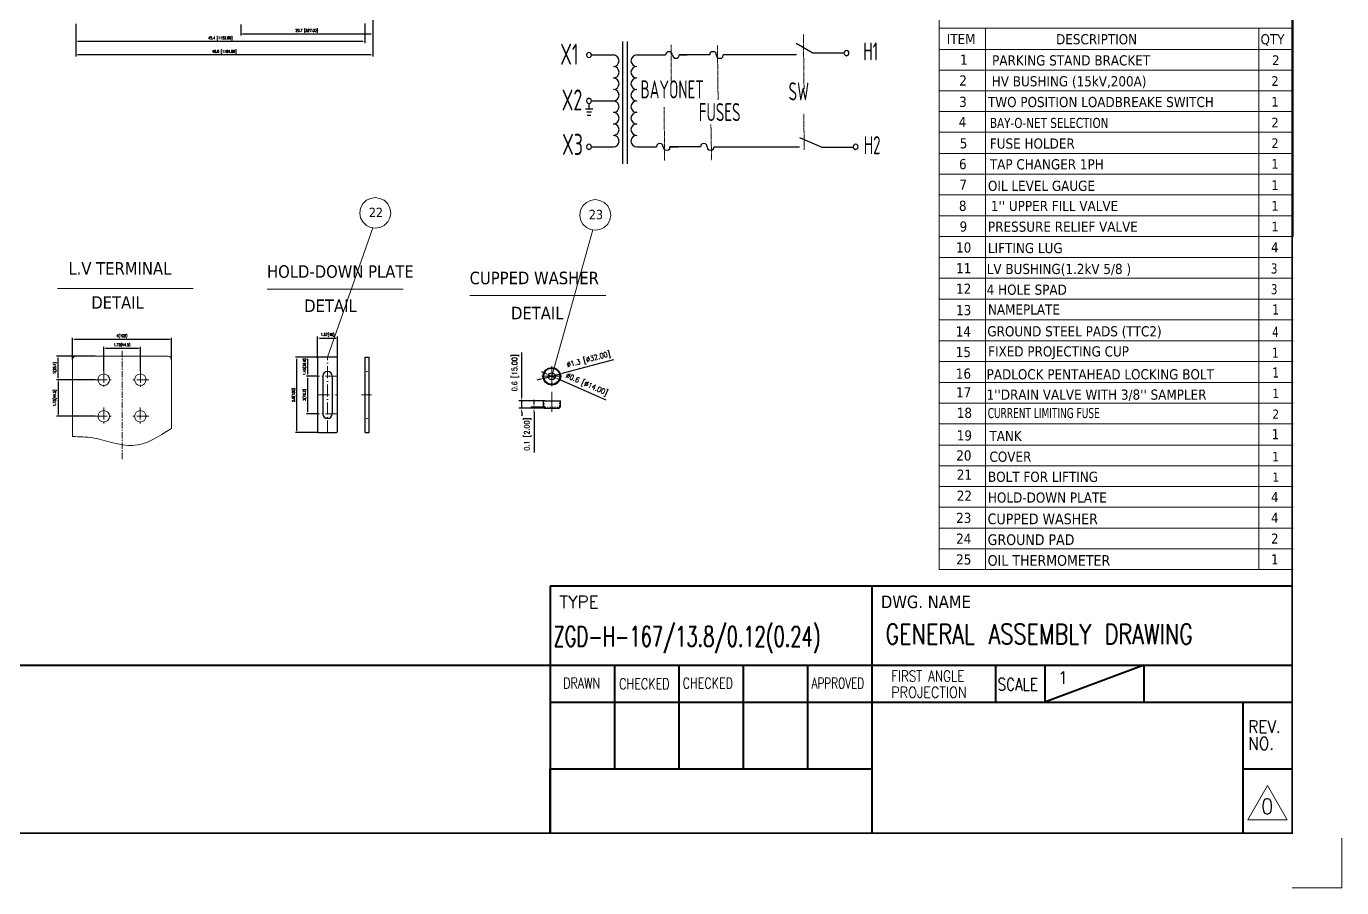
# Model space of a CAD drawing. Header units: millimetres. Extents: x 8127 to 36426, y -6229 to 13228.
# Drawn here: x 31179 to 36426, y 7367 to 10803 of the extents above; entities that cross this region are included whole.
import ezdxf
from ezdxf.enums import TextEntityAlignment as Align

# ---------------------------------------------------------------- set-up
doc = ezdxf.new("R2010")
doc.units = ezdxf.units.MM
doc.header["$LTSCALE"] = 4
for name, pattern in [('5 双点画线', [10.5, 6.25, -1.25, 0.25, -1.25, 0.25, -1.25]), ('ACAD_ISO03W100', [1.18, 0.47, -0.71]), ('ACAD_ISO10W100', [18, 12, -3, 0, -3]), ('CENTERX2', [101.6, 63.5, -12.7, 12.7, -12.7]), ('点画线', [18, 12, -2, 2, -2])]:
    doc.linetypes.add(name, pattern=pattern)
for name, color, linetype in [('1', 12, 'Continuous'), ('2', 3, 'Continuous'), ('PDF_Text', 7, 'Continuous')]:
    doc.layers.add(name, color=color, linetype=linetype)
doc.layers.add('paper', color=254, linetype='Continuous', plot=False)
doc.layers.add('中心线层', color=1, linetype='点画线', lineweight=18, true_color=0xff0000)
doc.layers.add('标注、文本', color=3, linetype='Continuous', lineweight=25)
doc.layers.add('铁心', color=3, linetype='Continuous', lineweight=0)
doc.styles.add('PDF FangSong', font='simfang.ttf')
doc.styles.add('pdm', font='gbenor.shx', dxfattribs={"width": 0.8, "bigfont": 'gbhzfs.shx'})
doc.styles.add('ROMANS', font='romans.shx', dxfattribs={"bigfont": 'whgtxt.shx'})
doc.styles.get("Standard").update_dxf_attribs({"font": 'txt', "bigfont": 'gbcbig.shx'})
doc.styles.add('Tahoma$001', font='tahoma.ttf', dxfattribs={"height": 2.159784})
doc.styles.add('Tahoma_txtstyle_28.93_0_0', font='tahoma.ttf')
doc.styles.add('Tahoma_txtstyle_30.40_0_0', font='tahoma.ttf')
doc.styles.add('TH_GBDIM', font='romans.shx', dxfattribs={"width": 0.8, "bigfont": 'gbcbig.shx'})
doc.dimstyles.new('TH_GBDIM1', dxfattribs={"dimscale": 3, "dimtxt": 3.5, "dimasz": 2.5, "dimexe": 2, "dimexo": 0, "dimgap": 1.5, "dimtad": 1, "dimdec": 1, "dimlfac": 0.03937, "dimzin": 0, "dimdsep": 46, "dimtxsty": 'TH_GBDIM', "dimcen": 2.5, "dimclrd": 3, "dimclre": 256, "dimclrt": 2, "dimadec": 0, "dimazin": 0, "dimtfac": 0.714286, "dimtdec": 1, "dimtmove": 0, "dimatfit": 3, "dimfxl": 1, "dimtzin": 0, "dimlwd": -1, "dimlwe": -1, "dimarcsym": 0})

# ---------------------------------------------------------------- blocks, each defined once
blk = doc.blocks.new('*D221')
at = {"layer": 'Defpoints', "color": 0, "transparency": 16777216}
for p in [(31376.5, 10812.8), (32529.4, 10814.8), (31376.5, 10742.5)]:
    blk.add_point(p, dxfattribs=at)
at = {"layer": '标注、文本', "transparency": 16777216}
for p, q in [((31376.5, 10812.8), (31376.5, 10736.5)), ((32529.4, 10814.8), (32529.4, 10736.5))]:
    blk.add_line(p, q, dxfattribs=at)
at = {"layer": '标注、文本', "color": 3, "transparency": 16777216}
blk.add_line((32521.9, 10742.5), (31384, 10742.5), dxfattribs=at)
for points in [[(31384, 10743.7), (31384, 10741.2), (31376.5, 10742.5)], [(32521.9, 10743.7), (32521.9, 10741.2), (32529.4, 10742.5)]]:
    blk.add_solid(points, dxfattribs=at)
at = {"layer": '标注、文本', "color": 2, "transparency": 16777216, "insert": (31953, 10755), "char_height": 10.5, "attachment_point": 5, "style": 'TH_GBDIM'}
blk.add_mtext('45.4 [1152.89]', dxfattribs=at)
blk = doc.blocks.new('*D222')
at = {"layer": 'Defpoints', "color": 0, "transparency": 16777216}
for p in [(32561.4, 10945.8), (32034.4, 10810.8), (32561.4, 10772.7)]:
    blk.add_point(p, dxfattribs=at)
at = {"layer": '标注、文本', "transparency": 16777216}
for p, q in [((32561.4, 10945.8), (32561.4, 10766.7)), ((32034.4, 10810.8), (32034.4, 10766.7))]:
    blk.add_line(p, q, dxfattribs=at)
at = {"layer": '标注、文本', "color": 3, "transparency": 16777216}
blk.add_line((32041.9, 10772.7), (32553.9, 10772.7), dxfattribs=at)
for points in [[(32041.9, 10773.9), (32041.9, 10771.4), (32034.4, 10772.7)], [(32553.9, 10773.9), (32553.9, 10771.4), (32561.4, 10772.7)]]:
    blk.add_solid(points, dxfattribs=at)
at = {"layer": '标注、文本', "color": 2, "transparency": 16777216, "insert": (32297.9, 10785.2), "char_height": 10.5, "attachment_point": 5, "style": 'TH_GBDIM'}
blk.add_mtext('20.7 [527.00]', dxfattribs=at)
blk = doc.blocks.new('*D223')
at = {"layer": 'Defpoints', "color": 0, "transparency": 16777216}
for p in [(32561.4, 10945.8), (31376.5, 10812.8), (31376.5, 10688.8)]:
    blk.add_point(p, dxfattribs=at)
at = {"layer": '标注、文本', "transparency": 16777216}
for p, q in [((32561.4, 10945.8), (32561.4, 10682.8)), ((31376.5, 10812.8), (31376.5, 10682.8))]:
    blk.add_line(p, q, dxfattribs=at)
at = {"layer": '标注、文本', "color": 3, "transparency": 16777216}
blk.add_line((32553.9, 10688.8), (31384, 10688.8), dxfattribs=at)
for points in [[(31384, 10690.1), (31384, 10687.6), (31376.5, 10688.8)], [(32553.9, 10690.1), (32553.9, 10687.6), (32561.4, 10688.8)]]:
    blk.add_solid(points, dxfattribs=at)
at = {"layer": '标注、文本', "color": 2, "transparency": 16777216, "insert": (31969, 10701.3), "char_height": 10.5, "attachment_point": 5, "style": 'TH_GBDIM'}
blk.add_mtext('46.6 [1184.89]', dxfattribs=at)
blk = doc.blocks.new('*D230')
at = {"layer": 'Defpoints', "color": 0, "transparency": 16777216}
for p in [(31757.6, 9554.5), (31363.6, 9473.8), (31757.6, 9473.7)]:
    blk.add_point(p, dxfattribs=at)
at = {"layer": '标注、文本', "transparency": 16777216}
for p, q in [((31363.6, 9473.8), (31363.6, 9560.5)), ((31757.6, 9473.7), (31757.6, 9560.5))]:
    blk.add_line(p, q, dxfattribs=at)
at = {"layer": '标注、文本', "color": 3, "transparency": 16777216}
blk.add_line((31371.1, 9554.5), (31750.1, 9554.5), dxfattribs=at)
for points in [[(31371.1, 9555.7), (31371.1, 9553.2), (31363.6, 9554.5)], [(31750.1, 9555.7), (31750.1, 9553.2), (31757.6, 9554.5)]]:
    blk.add_solid(points, dxfattribs=at)
at = {"layer": '标注、文本', "color": 2, "transparency": 16777216, "insert": (31560.6, 9567), "char_height": 10.5, "attachment_point": 5, "style": 'TH_GBDIM'}
blk.add_mtext('4(102)', dxfattribs=at)
blk = doc.blocks.new('*D231')
at = {"layer": 'Defpoints', "color": 0, "transparency": 16777216}
for p in [(31305.6, 9486.9), (31453.8, 9486.9), (31453.8, 9393.3)]:
    blk.add_point(p, dxfattribs=at)
at = {"layer": '标注、文本', "transparency": 16777216}
for p, q in [((31453.8, 9486.9), (31299.6, 9486.9)), ((31453.8, 9393.3), (31299.6, 9393.3))]:
    blk.add_line(p, q, dxfattribs=at)
at = {"layer": '标注、文本', "color": 3, "transparency": 16777216}
blk.add_line((31305.6, 9400.8), (31305.6, 9479.4), dxfattribs=at)
for points in [[(31304.4, 9479.4), (31306.9, 9479.4), (31305.6, 9486.9)], [(31304.4, 9400.8), (31306.9, 9400.8), (31305.6, 9393.3)]]:
    blk.add_solid(points, dxfattribs=at)
at = {"layer": '标注、文本', "color": 2, "transparency": 16777216, "insert": (31293.1, 9440.1), "char_height": 10.5, "attachment_point": 5, "rotation": 90, "style": 'TH_GBDIM'}
blk.add_mtext('1(25.4)', dxfattribs=at)
blk = doc.blocks.new('*D232')
at = {"layer": 'Defpoints', "color": 0, "transparency": 16777216}
for p in [(31453.8, 9393.3), (31305.6, 9247.2), (31453.8, 9247.2)]:
    blk.add_point(p, dxfattribs=at)
at = {"layer": '标注、文本', "transparency": 16777216}
for p, q in [((31453.8, 9393.3), (31299.6, 9393.3)), ((31453.8, 9247.2), (31299.6, 9247.2))]:
    blk.add_line(p, q, dxfattribs=at)
at = {"layer": '标注、文本', "color": 3, "transparency": 16777216}
blk.add_line((31305.6, 9385.8), (31305.6, 9254.7), dxfattribs=at)
for points in [[(31304.4, 9385.8), (31306.9, 9385.8), (31305.6, 9393.3)], [(31304.4, 9254.7), (31306.9, 9254.7), (31305.6, 9247.2)]]:
    blk.add_solid(points, dxfattribs=at)
at = {"layer": '标注、文本', "color": 2, "transparency": 16777216, "insert": (31293.1, 9320.3), "char_height": 10.5, "attachment_point": 5, "rotation": 90, "style": 'TH_GBDIM'}
blk.add_mtext('1.75(44.5)', dxfattribs=at)
blk = doc.blocks.new('*D233')
at = {"layer": 'Defpoints', "color": 0, "transparency": 16777216}
for p in [(31633.8, 9518.6), (31487.7, 9428.6), (31633.8, 9428.6)]:
    blk.add_point(p, dxfattribs=at)
at = {"layer": '标注、文本', "transparency": 16777216}
for p, q in [((31487.7, 9428.6), (31487.7, 9524.6)), ((31633.8, 9428.6), (31633.8, 9524.6))]:
    blk.add_line(p, q, dxfattribs=at)
at = {"layer": '标注、文本', "color": 3, "transparency": 16777216}
blk.add_line((31495.2, 9518.6), (31626.3, 9518.6), dxfattribs=at)
for points in [[(31495.2, 9519.9), (31495.2, 9517.4), (31487.7, 9518.6)], [(31626.3, 9519.9), (31626.3, 9517.4), (31633.8, 9518.6)]]:
    blk.add_solid(points, dxfattribs=at)
at = {"layer": '标注、文本', "color": 2, "transparency": 16777216, "insert": (31560.7, 9531.1), "char_height": 10.5, "attachment_point": 5, "style": 'TH_GBDIM'}
blk.add_mtext('1.75(44.5)', dxfattribs=at)
blk = doc.blocks.new('*D226')
at = {"layer": 'Defpoints', "color": 0, "transparency": 16777216}
for p in [(32420.5, 9559.5), (32340.5, 9478.6), (32420.5, 9478.6)]:
    blk.add_point(p, dxfattribs=at)
at = {"layer": '标注、文本', "transparency": 16777216}
for p, q in [((32340.5, 9478.6), (32340.5, 9565.5)), ((32420.5, 9478.6), (32420.5, 9565.5))]:
    blk.add_line(p, q, dxfattribs=at)
at = {"layer": '标注、文本', "color": 3, "transparency": 16777216}
blk.add_line((32348, 9559.5), (32413, 9559.5), dxfattribs=at)
for points in [[(32348, 9560.7), (32348, 9558.2), (32340.5, 9559.5)], [(32413, 9560.7), (32413, 9558.2), (32420.5, 9559.5)]]:
    blk.add_solid(points, dxfattribs=at)
at = {"layer": '标注、文本', "color": 2, "transparency": 16777216, "insert": (32380.5, 9572), "char_height": 10.5, "attachment_point": 5, "style": 'TH_GBDIM'}
blk.add_mtext('1.57(40)', dxfattribs=at)
blk = doc.blocks.new('*D227')
at = {"layer": 'Defpoints', "color": 0, "transparency": 16777216}
for p in [(32258.6, 9482.6), (32344.5, 9482.6), (32344.5, 9182.6)]:
    blk.add_point(p, dxfattribs=at)
at = {"layer": '标注、文本', "transparency": 16777216}
for p, q in [((32344.5, 9482.6), (32252.6, 9482.6)), ((32344.5, 9182.6), (32252.6, 9182.6))]:
    blk.add_line(p, q, dxfattribs=at)
at = {"layer": '标注、文本', "color": 3, "transparency": 16777216}
blk.add_line((32258.6, 9190.1), (32258.6, 9475.1), dxfattribs=at)
for points in [[(32257.4, 9475.1), (32259.9, 9475.1), (32258.6, 9482.6)], [(32257.4, 9190.1), (32259.9, 9190.1), (32258.6, 9182.6)]]:
    blk.add_solid(points, dxfattribs=at)
at = {"layer": '标注、文本', "color": 2, "transparency": 16777216, "insert": (32246.1, 9332.6), "char_height": 10.5, "attachment_point": 5, "rotation": 90, "style": 'TH_GBDIM'}
blk.add_mtext('5.9(150)', dxfattribs=at)
blk = doc.blocks.new('*D228')
at = {"layer": 'Defpoints', "color": 0, "transparency": 16777216}
for p in [(32302.2, 9407.6), (32340.5, 9407.6), (32340.5, 9257.6)]:
    blk.add_point(p, dxfattribs=at)
at = {"layer": '标注、文本', "transparency": 16777216}
for p, q in [((32340.5, 9407.6), (32296.2, 9407.6)), ((32340.5, 9257.6), (32296.2, 9257.6))]:
    blk.add_line(p, q, dxfattribs=at)
at = {"layer": '标注、文本', "color": 3, "transparency": 16777216}
blk.add_line((32302.2, 9265.1), (32302.2, 9400.1), dxfattribs=at)
for points in [[(32300.9, 9400.1), (32303.4, 9400.1), (32302.2, 9407.6)], [(32300.9, 9265.1), (32303.4, 9265.1), (32302.2, 9257.6)]]:
    blk.add_solid(points, dxfattribs=at)
at = {"layer": '标注、文本', "color": 2, "transparency": 16777216, "insert": (32289.7, 9332.6), "char_height": 10.5, "attachment_point": 5, "rotation": 90, "style": 'TH_GBDIM'}
blk.add_mtext('3(76.2)', dxfattribs=at)
blk = doc.blocks.new('*D229')
at = {"layer": 'Defpoints', "color": 0, "transparency": 16777216}
for p in [(32302.2, 9482.6), (32340.5, 9482.6), (32340.5, 9407.6)]:
    blk.add_point(p, dxfattribs=at)
at = {"layer": '标注、文本', "transparency": 16777216}
for p, q in [((32340.5, 9482.6), (32296.2, 9482.6)), ((32340.5, 9407.6), (32296.2, 9407.6))]:
    blk.add_line(p, q, dxfattribs=at)
at = {"layer": '标注、文本', "color": 3, "transparency": 16777216}
blk.add_line((32302.2, 9415.1), (32302.2, 9475.1), dxfattribs=at)
for points in [[(32300.9, 9475.1), (32303.4, 9475.1), (32302.2, 9482.6)], [(32300.9, 9415.1), (32303.4, 9415.1), (32302.2, 9407.6)]]:
    blk.add_solid(points, dxfattribs=at)
at = {"layer": '标注、文本', "color": 2, "transparency": 16777216, "insert": (32289.7, 9445.1), "char_height": 10.5, "attachment_point": 5, "rotation": 90, "style": 'TH_GBDIM'}
blk.add_mtext('1.45(36.8)', dxfattribs=at)
blk = doc.blocks.new('*D194')
at = {"layer": 'Defpoints', "color": 0, "transparency": 16777216}
for p in [(33228.4, 4.8), (33197.5, -3.3)]:
    blk.add_point(p, dxfattribs=at)
at = {"layer": '标注、文本', "color": 3, "transparency": 16777216}
for p, q in [((33336.3, 33.3), (33235.7, 6.7)), ((33197.5, -3.3), (33228.4, 4.8)), ((33190.2, -5.2), (33183, -7.1))]:
    blk.add_line(p, q, dxfattribs=at)
for points in [[(33235.4, 8), (33236, 5.5), (33228.4, 4.8)], [(33189.9, -4), (33190.6, -6.4), (33197.5, -3.3)]]:
    blk.add_solid(points, dxfattribs=at)
at = {"layer": '标注、文本', "color": 2, "transparency": 16777216, "insert": (33286.5, 33.1), "char_height": 10.5, "attachment_point": 5, "rotation": 14.7739, "style": 'TH_GBDIM'}
blk.add_mtext('∅1.3 [∅32.00]', dxfattribs=at)
blk = doc.blocks.new('*D195')
at = {"layer": 'Defpoints', "color": 0, "transparency": 16777216}
for p in [(33206.6, 3.6), (33219.4, -2.1)]:
    blk.add_point(p, dxfattribs=at)
at = {"layer": '标注、文本', "color": 3, "transparency": 16777216}
for p, q in [((33199.7, 6.6), (33192.8, 9.6)), ((33206.6, 3.6), (33219.4, -2.1)), ((33321.5, -47.2), (33226.2, -5.1))]:
    blk.add_line(p, q, dxfattribs=at)
for points in [[(33200.2, 7.8), (33199.2, 5.5), (33206.6, 3.6)], [(33226.7, -4), (33225.7, -6.2), (33219.4, -2.1)]]:
    blk.add_solid(points, dxfattribs=at)
at = {"layer": '标注、文本', "color": 2, "transparency": 16777216, "insert": (33282.3, -16.2), "char_height": 10.5, "attachment_point": 5, "rotation": 336.167, "style": 'TH_GBDIM'}
blk.add_mtext('∅0.6 [∅14.00]', dxfattribs=at)
blk = doc.blocks.new('*D196')
at = {"layer": 'Defpoints', "color": 0, "transparency": 16777216}
for p in [(33153, -48), (33199.5, -48), (33199.5, -63)]:
    blk.add_point(p, dxfattribs=at)
at = {"layer": '标注、文本', "color": 3, "transparency": 16777216}
for p, q in [((33153, -40.5), (33153, 48.4)), ((33153, -63), (33153, -48)), ((33153, -70.5), (33153, -78))]:
    blk.add_line(p, q, dxfattribs=at)
at = {"layer": '标注、文本', "transparency": 16777216}
for p, q in [((33199.5, -48), (33147, -48)), ((33199.5, -63), (33147, -63))]:
    blk.add_line(p, q, dxfattribs=at)
at = {"layer": '标注、文本', "color": 3, "transparency": 16777216}
for points in [[(33151.7, -40.5), (33154.2, -40.5), (33153, -48)], [(33151.7, -70.5), (33154.2, -70.5), (33153, -63)]]:
    blk.add_solid(points, dxfattribs=at)
at = {"layer": '标注、文本', "color": 2, "transparency": 16777216, "insert": (33140.5, 7.7), "char_height": 10.5, "attachment_point": 5, "rotation": 90, "style": 'TH_GBDIM'}
blk.add_mtext('0.6 [15.00]', dxfattribs=at)
blk = doc.blocks.new('*D197')
at = {"layer": 'Defpoints', "color": 0, "transparency": 16777216}
for p in [(33177.5, -63), (33199.5, -61), (33199.5, -63)]:
    blk.add_point(p, dxfattribs=at)
at = {"layer": '标注、文本', "color": 3, "transparency": 16777216}
for p, q in [((33177.5, -53.5), (33177.5, -46)), ((33177.5, -61), (33177.5, -63)), ((33177.5, -70.5), (33177.5, -151.4))]:
    blk.add_line(p, q, dxfattribs=at)
at = {"layer": '标注、文本', "transparency": 16777216}
for p, q in [((33199.5, -61), (33171.5, -61)), ((33199.5, -63), (33171.5, -63))]:
    blk.add_line(p, q, dxfattribs=at)
at = {"layer": '标注、文本', "color": 3, "transparency": 16777216}
for points in [[(33176.2, -53.5), (33178.7, -53.5), (33177.5, -61)], [(33176.2, -70.5), (33178.7, -70.5), (33177.5, -63)]]:
    blk.add_solid(points, dxfattribs=at)
at = {"layer": '标注、文本', "color": 2, "transparency": 16777216, "insert": (33165, -114.7), "char_height": 10.5, "attachment_point": 5, "rotation": 90, "style": 'TH_GBDIM'}
blk.add_mtext('0.1 [2.00]', dxfattribs=at)
blk = doc.blocks.new('222')
at = {"layer": '标注、文本', "color": 1, "linetype": 'ACAD_ISO10W100', "lineweight": 18}
for p, q in [((33192.97, 0.76), (33232.97, 0.76)), ((33212.97, -19.24), (33212.97, 20.76)), ((33212.97, -69.96), (33212.97, -29.96))]:
    blk.add_line(p, q, dxfattribs=at)
at = {"layer": '标注、文本'}
for p, q in [((33195.47, -47.95), (33230.47, -47.95)), ((33195.47, -47.95), (33195.47, -58.95)), ((33230.47, -58.95), (33230.47, -47.95)), ((33199.47, -62.95), (33226.47, -62.95))]:
    blk.add_line(p, q, dxfattribs=at)
at = {"layer": '标注、文本', "color": 2, "linetype": 'ACAD_ISO03W100', "lineweight": 18}
for p, q in [((33197.47, -47.95), (33197.47, -58.95)), ((33228.47, -58.95), (33228.47, -47.95)), ((33199.47, -60.95), (33226.47, -60.95))]:
    blk.add_line(p, q, dxfattribs=at)
at = {"layer": '标注、文本'}
for radius in [17.5, 16, 7]:
    blk.add_circle((33212.97, 0.76), radius, dxfattribs=at)
for centre, start, end in [((33199.47, -58.95), 180, 270), ((33226.47, -58.95), 270, 0)]:
    blk.add_arc(centre, 4, start, end, dxfattribs=at)
at = {"layer": '标注、文本', "color": 2, "linetype": 'ACAD_ISO03W100', "lineweight": 18}
for centre, start, end in [((33199.47, -58.95), 180, 270), ((33226.47, -58.95), 270, 0)]:
    blk.add_arc(centre, 2, start, end, dxfattribs=at)
at = {"layer": '标注、文本'}
for p1, p2, picture, middle in [((33197.5, -3.32), (33228.44, 4.84), '*D194', (33286.46, 33.06)), ((33206.56, 3.58), (33219.37, -2.07), '*D195', (33282.32, -16.22))]:
    dim = blk.add_diameter_dim_2p(p1=p1, p2=p2, dimstyle='TH_GBDIM1', dxfattribs=at)
    dim.commit()
    dim.dimension.update_dxf_attribs({"geometry": picture, "text_midpoint": middle})
for base, p1, p2, picture, middle in [((33152.98, -47.95), (33199.47, -62.95), (33199.47, -47.95), '*D196', (33140.48, 7.75)), ((33177.47, -62.95), (33199.47, -60.95), (33199.47, -62.95), '*D197', (33164.97, -114.65))]:
    dim = blk.add_linear_dim(base=base, p1=p1, p2=p2, angle=90, dimstyle='TH_GBDIM1', dxfattribs=at)
    dim.commit()
    dim.dimension.update_dxf_attribs({"geometry": picture, "text_midpoint": middle})

msp = doc.modelspace()

# ---------------------------------------------------------------- linework, layer by layer
at = {"layer": '1', "color": 1, "linetype": 'CENTERX2', "lineweight": 13, "ltscale": 0.1}
msp.add_line((31560.75, 9508.71), (31560.67, 9076.75), dxfattribs=at)
at = {"layer": '1', "color": 0, "lineweight": 40}
for p, q in [((33268.63, 8570.37), (34816.24, 8570.37)), ((33268.74, 8570.37), (36228.84, 8570.37)), ((33268.74, 8570.37), (33268.74, 7583.67)), ((34551.45, 8570.37), (34551.45, 7583.67)), ((28650.99, 8254.63), (36228.84, 8254.63)), ((33525.29, 8254.63), (33525.29, 7840.85)), ((33781.83, 8254.63), (33781.83, 7840.85)), ((34038.37, 8254.63), (34038.37, 7840.85)), ((34294.91, 8254.63), (34294.91, 7840.85)), ((35044.8, 8254.63), (35044.8, 8106.62)), ((35636.82, 8254.63), (35242.14, 8106.62)), ((35242.14, 8254.63), (35242.14, 8106.62)), ((35636.82, 8254.63), (35636.82, 8106.62)), ((33268.74, 8106.62), (34551.45, 8106.62)), ((34551.45, 8106.62), (36228.84, 8106.62)), ((36031.5, 8106.62), (36031.5, 7583.67)), ((33268.74, 7840.85), (34551.45, 7840.85)), ((33268.74, 7584.31), (33268.74, 7840.85)), ((36031.5, 7840.85), (36228.84, 7840.85))]:
    msp.add_line(p, q, dxfattribs=at)
at = {"layer": '1', "color": 0, "lineweight": 40, "const_width": 6.91}
msp.add_lwpolyline([(28650.99, 7583.67), (36228.84, 7583.67), (36228.84, 13030.25), (28650.99, 13030.25), (28650.99, 7583.67)], dxfattribs=at)
at = {"layer": '2', "lineweight": 13}
for p, q in [((36051.24, 7637.96), (36130.17, 7774.69)), ((36130.17, 7774.69), (36209.11, 7637.96)), ((36209.11, 7637.96), (36051.24, 7637.96))]:
    msp.add_line(p, q, dxfattribs=at)
at = {"layer": 'paper', "lineweight": 13}
for q in [(36426.18, 7563.94), (36228.84, 7366.6)]:
    msp.add_line((36426.18, 7366.6), q, dxfattribs=at)
at = {"layer": '中心线层', "lineweight": 13}
for p, q in [((31453.77, 9393.35), (31521.62, 9393.35)), ((31487.7, 9428.63), (31487.7, 9358.94)), ((31667.69, 9393.31), (31599.84, 9393.33)), ((31633.78, 9428.6), (31633.76, 9358.92)), ((31453.77, 9247.24), (31521.62, 9247.24)), ((31487.7, 9282.53), (31487.7, 9212.84)), ((31667.65, 9247.21), (31599.8, 9247.23)), ((31633.73, 9282.5), (31633.71, 9212.82))]:
    msp.add_line(p, q, dxfattribs=at)
at = {"layer": '标注、文本', "color": 6, "linetype": '5 双点画线', "lineweight": 13, "ltscale": 0.1}
for p, q in [((34278.82, 10770.34), (34281.42, 10554.14)), ((33750.99, 10729.23), (33751.33, 10582.2)), ((33935.94, 10726.74), (33938.54, 10510.55)), ((33723.01, 10480.39), (33725.42, 10266.47)), ((34279.96, 10454.61), (34282.55, 10310.85)), ((33910.03, 10411.02), (33912.63, 10267.25))]:
    msp.add_line(p, q, dxfattribs=at)
at = {"layer": '标注、文本'}
for p, q in [((34316.06, 10696.1), (34250.53, 10734.27)), ((34440.15, 10696.1), (34316.06, 10696.1)), ((34354.04, 10319.51), (34264.42, 10357.68)), ((33922.26, 10322.05), (34263.43, 10322.05)), ((34478.13, 10319.51), (34354.04, 10319.51)), ((32340.52, 9478.61), (32340.52, 9186.61)), ((32416.52, 9482.61), (32344.52, 9482.61)), ((32420.52, 9186.61), (32420.52, 9478.61)), ((32530.03, 9182.61), (32530.03, 9482.61)), ((32530.03, 9482.61), (32546.03, 9482.61)), ((32546.03, 9182.61), (32546.03, 9482.61)), ((32361.52, 9407.61), (32361.52, 9257.61)), ((32399.52, 9407.61), (32399.52, 9257.61)), ((32344.52, 9182.61), (32416.52, 9182.61)), ((32530.03, 9182.61), (32546.03, 9182.61))]:
    msp.add_line(p, q, dxfattribs=at)
at = {"layer": '标注、文本', "lineweight": 13}
for p, q in [((31363.6, 9166.39), (31363.62, 9473.79)), ((31376.75, 9486.92), (31744.47, 9486.92)), ((31757.56, 9198.78), (31757.6, 9473.79)), ((34820.15, 8635.83), (34820.15, 9134.68))]:
    msp.add_line(p, q, dxfattribs=at)
at = {"layer": '标注、文本', "color": 1, "linetype": 'ACAD_ISO10W100', "lineweight": 18}
for p, q in [((32380.52, 9182.61), (32380.52, 9482.61)), ((32420.52, 9407.61), (32340.52, 9407.61)), ((32340.52, 9332.61), (32420.52, 9332.61)), ((32515.62, 9332.61), (32555.62, 9332.61)), ((32420.52, 9257.61), (32340.52, 9257.61))]:
    msp.add_line(p, q, dxfattribs=at)
at = {"layer": '标注、文本', "color": 2, "linetype": 'ACAD_ISO03W100', "lineweight": 18}
for p, q in [((32530.03, 9426.61), (32546.03, 9426.61)), ((32530.03, 9238.61), (32546.03, 9238.61))]:
    msp.add_line(p, q, dxfattribs=at)
at = {"layer": '标注、文本'}
for points in [[(33557.52, 10742.67), (33557.52, 10253.97)], [(33575.81, 10742.67), (33575.81, 10253.97)], [(33433.57, 10688.82), (33520.94, 10688.82)], [(33520.94, 10643.1), (33529.07, 10644.12), (33537.2, 10649.2), (33541.26, 10657.33), (33543.3, 10665.45), (33541.26, 10674.6), (33537.2, 10681.71), (33529.07, 10686.79), (33520.94, 10688.82)], [(33614.42, 10688.82), (33605.27, 10686.79), (33598.16, 10681.71), (33593.08, 10674.6), (33591.05, 10665.45), (33593.08, 10657.33), (33598.16, 10649.2), (33605.27, 10644.12), (33614.42, 10643.1), (33605.27, 10641.07), (33598.16, 10635.99), (33593.08, 10628.88), (33591.05, 10619.74), (33593.08, 10611.61), (33598.16, 10603.48), (33605.27, 10598.4), (33614.42, 10597.38), (33605.27, 10595.35), (33598.16, 10590.27), (33593.08, 10583.16), (33591.05, 10574.02), (33593.08, 10565.89), (33598.16, 10557.76), (33605.27, 10552.68), (33614.42, 10551.66), (33605.27, 10549.63), (33598.16, 10544.55), (33593.08, 10537.44), (33591.05, 10528.3), (33593.08, 10519.15), (33598.16, 10512.04), (33605.27, 10506.96), (33614.42, 10505.94)], [(33614.42, 10688.82), (33729.24, 10688.82)], [(33756.68, 10688.82), (33754.64, 10695.93), (33749.56, 10701.01), (33742.45, 10702.03), (33736.36, 10701.01), (33731.28, 10695.93), (33729.24, 10688.82)], [(33756.68, 10688.82), (33758.71, 10681.71), (33762.77, 10676.63), (33769.88, 10675.61), (33777, 10676.63), (33782.08, 10681.71), (33783.09, 10688.82)], [(33783.09, 10688.82), (33815.58, 10688.82)], [(33905.01, 10688.82), (33783.09, 10688.82)], [(33931.43, 10688.82), (33930.41, 10695.93), (33925.33, 10701.01), (33918.22, 10702.03), (33911.11, 10701.01), (33906.03, 10695.93), (33905.01, 10688.82)], [(33931.43, 10688.82), (33933.46, 10681.71), (33938.54, 10676.63), (33945.65, 10675.61), (33951.75, 10676.63), (33956.83, 10681.71), (33958.86, 10688.82)], [(34251.64, 10688.82), (33958.86, 10688.82)], [(33520.94, 10597.38), (33529.07, 10598.4), (33537.2, 10603.48), (33541.26, 10611.61), (33543.3, 10619.73), (33541.26, 10628.88), (33537.2, 10635.99), (33529.07, 10641.07), (33520.94, 10643.1)], [(33520.94, 10551.66), (33529.07, 10552.68), (33537.2, 10557.76), (33541.26, 10565.89), (33543.3, 10574.02), (33541.26, 10583.16), (33537.2, 10590.27), (33529.07, 10595.35), (33520.94, 10597.38)], [(33520.94, 10505.94), (33529.07, 10506.96), (33537.2, 10512.04), (33541.26, 10519.15), (33543.3, 10528.3), (33541.26, 10537.44), (33537.2, 10544.55), (33529.07, 10549.63), (33520.94, 10551.66)], [(33423.41, 10495.78), (33423.41, 10474.45)], [(33433.57, 10505.94), (33520.94, 10505.94)], [(33520.94, 10322.05), (33529.07, 10324.08), (33537.2, 10329.16), (33541.26, 10336.27), (33543.3, 10345.41), (33541.26, 10354.56), (33537.2, 10361.67), (33529.07, 10366.75), (33520.94, 10367.77), (33529.07, 10369.8), (33537.2, 10374.88), (33541.26, 10381.99), (33543.3, 10391.13), (33541.26, 10400.28), (33537.2, 10407.39), (33529.07, 10412.47), (33520.94, 10413.49), (33529.07, 10415.52), (33537.2, 10420.6), (33541.26, 10427.71), (33543.3, 10436.85), (33541.26, 10446), (33537.2, 10453.11), (33529.07, 10458.19), (33520.94, 10460.22), (33529.07, 10461.24), (33537.2, 10466.32), (33541.26, 10473.43), (33543.3, 10482.57), (33541.26, 10491.72), (33537.2, 10498.83), (33529.07, 10503.91), (33520.94, 10505.94)], [(33614.42, 10505.94), (33605.27, 10503.91), (33598.16, 10498.83), (33593.08, 10491.72), (33591.05, 10482.58), (33593.08, 10473.43), (33598.16, 10466.32), (33605.27, 10461.24), (33614.42, 10460.22)], [(33409.18, 10474.45), (33438.65, 10474.45)], [(33415.28, 10462.25), (33433.57, 10462.25)], [(33416.3, 10449.05), (33430.52, 10449.05)], [(33614.42, 10460.22), (33605.27, 10458.19), (33598.16, 10453.11), (33593.08, 10446), (33591.05, 10436.85), (33593.08, 10427.71), (33598.16, 10420.6), (33605.27, 10415.52), (33614.42, 10413.49)], [(33614.42, 10413.49), (33605.27, 10412.47), (33598.16, 10407.39), (33593.08, 10400.28), (33591.05, 10391.14), (33593.08, 10381.99), (33598.16, 10374.88), (33605.27, 10369.8), (33614.42, 10367.77)], [(33614.42, 10367.77), (33605.27, 10366.75), (33598.16, 10361.67), (33593.08, 10354.56), (33591.05, 10345.41), (33593.08, 10336.27), (33598.16, 10329.16), (33605.27, 10324.08), (33614.42, 10322.05)], [(33433.57, 10322.05), (33520.94, 10322.05)], [(33614.42, 10322.05), (33692.65, 10322.05)], [(33720.08, 10322.05), (33718.05, 10329.16), (33712.97, 10334.24), (33705.86, 10335.26), (33699.76, 10334.24), (33694.68, 10329.16), (33692.65, 10322.05)], [(33720.08, 10322.05), (33722.11, 10314.94), (33726.18, 10309.86), (33733.29, 10308.84), (33740.4, 10309.86), (33745.48, 10314.94), (33746.5, 10322.05)], [(33746.5, 10322.05), (33778.99, 10322.05)], [(33868.42, 10322.05), (33746.5, 10322.05)], [(33894.83, 10322.05), (33893.82, 10329.16), (33888.74, 10334.24), (33881.62, 10335.26), (33874.51, 10334.24), (33869.43, 10329.16), (33868.42, 10322.05)], [(33894.83, 10322.05), (33896.86, 10314.94), (33901.94, 10309.86), (33909.06, 10308.84), (33915.15, 10309.86), (33920.23, 10314.94), (33922.26, 10322.05)]]:
    msp.add_lwpolyline(points, dxfattribs=at)
for points in [[(34460.47, 10696.1), (34459.46, 10701.18), (34455.39, 10705.24), (34450.31, 10706.26), (34445.23, 10705.24), (34442.18, 10701.18), (34440.15, 10696.1), (34442.18, 10691.02), (34445.23, 10687.97), (34450.31, 10685.94), (34455.39, 10687.97), (34459.46, 10691.02)], [(33433.57, 10688.82), (33432.55, 10693.9), (33428.49, 10696.95), (33423.41, 10698.98), (33418.33, 10696.95), (33415.28, 10693.9), (33413.25, 10688.82), (33415.28, 10683.74), (33418.33, 10679.68), (33423.41, 10678.66), (33428.49, 10679.68), (33432.55, 10683.74)], [(33433.57, 10505.94), (33432.55, 10511.02), (33428.49, 10514.07), (33423.41, 10516.1), (33418.33, 10514.07), (33415.28, 10511.02), (33413.25, 10505.94), (33415.28, 10500.86), (33418.33, 10496.8), (33423.41, 10495.78), (33428.49, 10496.8), (33432.55, 10500.86)], [(33433.57, 10322.05), (33432.55, 10327.13), (33428.49, 10331.19), (33423.41, 10333.22), (33418.33, 10331.19), (33415.28, 10327.13), (33413.25, 10322.05), (33415.28, 10316.97), (33418.33, 10313.92), (33423.41, 10311.89), (33428.49, 10313.92), (33432.55, 10316.97)], [(34497.43, 10322.05), (34496.42, 10327.13), (34492.35, 10331.19), (34487.27, 10333.22), (34482.19, 10331.19), (34479.14, 10327.13), (34477.11, 10322.05), (34479.14, 10316.97), (34482.19, 10313.92), (34487.27, 10311.89), (34492.35, 10313.92), (34496.42, 10316.97)]]:
    msp.add_lwpolyline(points, close=True, dxfattribs=at)
at = {"layer": '标注、文本', "lineweight": 13}
for centre in [(31487.7, 9393.35), (31633.77, 9393.32), (31487.7, 9247.24), (31633.72, 9247.22)]:
    msp.add_circle(centre, 22.98, dxfattribs=at)
for centre, start, end in [((31376.75, 9473.79), 90, 180), ((31744.47, 9473.79), 0, 90)]:
    msp.add_arc(centre, 13.13, start, end, dxfattribs=at)
at = {"layer": '标注、文本'}
for centre, radius, start, end in [((32344.52, 9478.61), 4, 90, 180), ((32416.52, 9478.61), 4, 0, 90), ((32380.52, 9407.61), 19, 0, 180), ((32380.52, 9257.61), 19, 180, 0), ((32344.52, 9186.61), 4, 180, 270), ((32416.52, 9186.61), 4, 270, 0)]:
    msp.add_arc(centre, radius, start, end, dxfattribs=at)
at = {"layer": '标注、文本', "lineweight": 13}
msp.add_open_spline([(31363.57, 9166.39), (31390.37, 9166), (31470.93, 9164.84), (31607.81, 9102.13), (31706.88, 9166.07), (31757.56, 9198.78)], degree=3, knots=[0, 0, 0, 0, 73.6094398, 221.2812779, 375.9462142, 375.9462142, 375.9462142, 375.9462142], dxfattribs=at)
at = {"layer": '铁心', "lineweight": 13}
for p, q in [((31844.63, 9757.82), (31303.13, 9757.82)), ((32681.79, 9754.89), (32140.29, 9754.89)), ((33490.13, 9729.25), (32948.63, 9729.25))]:
    msp.add_line(p, q, dxfattribs=at)
for points in [[(34820.15, 8635.83), (34820.15, 10878.63)], [(34820.15, 10878.63), (36232.75, 10878.63), (36232.75, 10795.78)], [(34820.15, 10878.63), (34820.15, 10795.78), (34820.15, 10795.78)], [(34820.15, 10795.78), (36232.75, 10795.78), (36232.75, 10711.21)], [(34820.15, 10795.78), (34820.15, 10711.21), (36232.75, 10711.21)], [(35004.76, 10795.78), (35004.76, 10711.21), (35004.76, 10711.21)], [(36095.84, 10795.78), (36095.84, 8635.83)], [(34820.15, 9964.87), (36232.75, 9964.87), (36232.75, 10711.21)], [(34820.15, 10711.21), (34820.15, 9964.87)], [(35004.76, 10711.21), (35004.76, 9964.87)], [(36232.75, 10628.7), (34820.15, 10628.7), (34820.15, 10628.7)], [(36232.75, 10545.85), (34820.15, 10545.85), (34820.15, 10545.85)], [(35004.76, 10545.51), (35004.76, 10463), (35004.76, 10463)], [(34820.15, 10463), (36232.75, 10463), (36232.75, 10380.5)], [(34820.15, 10463), (34820.15, 10380.5), (36232.75, 10380.5)], [(36232.75, 10463), (34820.15, 10463), (34820.15, 10463)], [(34820.15, 9797.8), (34820.15, 10463), (34820.15, 10463)], [(35004.76, 10463), (35004.76, 8801.19)], [(34820.15, 10380.5), (34820.15, 8635.83)], [(36232.75, 10380.5), (34820.15, 10380.5), (34820.15, 10380.5)], [(36232.75, 10295.93), (34820.15, 10295.93), (34820.15, 10295.93)], [(36232.75, 10295.93), (34820.15, 10295.93), (34820.15, 10295.93)], [(36232.75, 10213.08), (34820.15, 10213.08), (34820.15, 10213.08)], [(36232.75, 10213.08), (34820.15, 10213.08), (34820.15, 10213.08)], [(36232.75, 10130.57), (34820.15, 10130.57), (34820.15, 10130.57)], [(36232.75, 10130.57), (34820.15, 10130.57)], [(36232.75, 10047.72), (34820.15, 10047.72), (34820.15, 10047.72)], [(36232.75, 10047.72), (34820.15, 10047.72), (34820.15, 10047.72)], [(32380.52, 9482.61), (32561.81, 9999.65), (32561.81, 9999.65)], [(33275.84, 9407.15), (33439.46, 9991.19), (33439.46, 9991.19)], [(36232.75, 9964.87), (34820.15, 9964.87), (34820.15, 9964.87)], [(36232.75, 9880.65), (34820.15, 9880.65), (34820.15, 9880.65)], [(36232.75, 9797.8), (34820.15, 9797.8), (34820.15, 9797.8)], [(36232.75, 9714.95), (34820.15, 9714.95), (34820.15, 9714.95)], [(35004.76, 9714.95), (35004.76, 8635.83)], [(36232.75, 9632.44), (34820.15, 9632.44)], [(34820.15, 8635.83), (34820.15, 9632.44), (36232.75, 9632.44)], [(34820.15, 9632.44), (34820.15, 8635.83)], [(36232.75, 9548.22), (34820.15, 9548.22)], [(36232.75, 9465.37), (34820.15, 9465.37)], [(36232.75, 9382.52), (34820.15, 9382.52)], [(36232.75, 9300.01), (34820.15, 9300.01)], [(36232.75, 9217.16), (34820.15, 9217.16), (34820.15, 9217.16)], [(36232.75, 9132.59), (34820.15, 9132.59), (34820.15, 9132.59)], [(36232.75, 9050.08), (34820.15, 9050.08), (34820.15, 9050.08)], [(36232.75, 8967.23), (34820.15, 8967.23), (34820.15, 8967.23)], [(36232.75, 8884.38), (34820.15, 8884.38), (34820.15, 8884.38)], [(36232.75, 8801.53), (34820.15, 8801.53), (34820.15, 8801.53)], [(36232.75, 8718.68), (34820.15, 8718.68), (34820.15, 8718.68)], [(36232.75, 8635.83), (34820.15, 8635.83), (34820.15, 8635.83)]]:
    msp.add_lwpolyline(points, dxfattribs=at)
for points in [[(32632.89, 10058.38), (32629.57, 10078.26), (32620.54, 10095.42), (32606.68, 10109.28), (32589.52, 10116.81), (32571.14, 10120.12), (32552.47, 10116.81), (32535.6, 10109.28), (32521.75, 10095.42), (32512.41, 10078.26), (32509.4, 10058.38), (32512.41, 10039.71), (32521.75, 10022.84), (32535.6, 10008.98), (32552.47, 10001.15), (32571.14, 9998.14), (32589.52, 10001.15), (32606.68, 10008.98), (32620.54, 10022.84), (32629.57, 10039.71)], [(33510.54, 10049.93), (33507.23, 10069.8), (33498.19, 10086.97), (33484.34, 10100.83), (33467.17, 10108.36), (33448.8, 10111.67), (33430.12, 10108.36), (33413.26, 10100.83), (33399.4, 10086.97), (33390.06, 10069.8), (33387.05, 10049.93), (33390.06, 10031.25), (33399.4, 10014.39), (33413.26, 10000.53), (33430.12, 9992.7), (33448.8, 9989.69), (33467.17, 9992.7), (33484.34, 10000.53), (33498.19, 10014.39), (33507.23, 10031.25)]]:
    msp.add_lwpolyline(points, close=True, dxfattribs=at)

# ---------------------------------------------------------------- block references
at = {"layer": '标注、文本', "xscale": 2, "yscale": 2, "zscale": 2}
msp.add_blockref('222', (-33150.85, 9405.44), dxfattribs=at)

# ---------------------------------------------------------------- texts
at = {"layer": '1', "color": 4, "lineweight": 13}
for s, width, p in [('ZGD-H-167/13.8/0.12(0.24)', 0.65, (33281.84, 8329.24)), ('GENERAL ASSEMBLY DRAWING', 0.76, (34606.1, 8338.56))]:
    msp.add_text(s, height=80, dxfattribs=dict(at, width=width)).set_placement(p)
at = {"layer": '2', "lineweight": 13, "style": 'ROMANS'}
for s, height, p in [('TYPE', 49.335, (33305.68, 8482.14)), ('1', 49.34, (35293.41, 8180.38))]:
    msp.add_text(s, height=height, dxfattribs=at).set_placement(p)
for s, height, width, p in [('DRAWN', 43.415, 0.75, (33320.16, 8160.86)), ('CHECKED', 43.415, 0.75, (33544.16, 8158.11)), ('CHECKED', 43.415, 0.75, (33797.2, 8160.86)), ('APPROVED', 43.415, 0.7, (34311.57, 8160.86)), ('FIRST ANGLE', 43.4148, 0.8, (34629.34, 8189.13)), ('SCALE', 49.335, 0.8, (35053.52, 8153.35)), ('PROJECTION', 43.415, 0.86, (34629.34, 8124.06)), ('REV.', 49.335, 0.9, (36053.94, 7984.51)), ('NO.', 49.335, 0.9, (36053.94, 7917.24))]:
    msp.add_text(s, height=height, dxfattribs=dict(at, width=width)).set_placement(p)
at = {"layer": '2', "color": 4, "lineweight": 13, "style": 'ROMANS'}
msp.add_text('0', height=59.2, dxfattribs=at).set_placement((36103.67, 7661.65))
at = {"layer": 'PDF_Text', "insert": (33316.65, 10649.62), "char_height": 0.09, "attachment_point": 7, "style": 'PDF FangSong'}
msp.add_mtext('{\\W0.997175;www.jiezoupower.com}', dxfattribs=at)
at = {"layer": '标注、文本', "style": 'pdm'}
for s, height, width, p in [('X1', 84, 0.72, (33345.04, 10691.75)), ('H1', 72, 0.7, (34547.28, 10703.14)), ('X2', 84, 0.72, (33355.73, 10509.47)), ('X3', 84, 0.72, (33357.9, 10332.15)), ('H2', 72, 0.7, (34553.25, 10329.11))]:
    msp.add_text(s, height=height, dxfattribs=dict(at, width=width)).set_placement(p, align=Align.MIDDLE_CENTER)
at = {"layer": '标注、文本', "style": 'pdm', "width": 0.7}
for s, p in [('BAYONET', (33881.44, 10515.6)), ('SW', (34301.63, 10507.75)), ('FUSES', (34028.11, 10424.88))]:
    msp.add_text(s, height=72, dxfattribs=at).set_placement(p, align=Align.RIGHT)
at = {"layer": '铁心', "lineweight": 13}
for s, height, style, p in [('ITEM', 40.487, 'Tahoma_txtstyle_30.40_0_0', (34850.75, 10732.52)), ('DESCRIPTION', 40.487, 'Tahoma_txtstyle_30.40_0_0', (35286.79, 10731.49)), ('QTY', 40.309, 'Tahoma$001', (36102.46, 10731.68)), ('1', 40.49, 'Tahoma_txtstyle_30.40_0_0', (34903.69, 10649.67)), ('PARKING STAND BRACKET', 40.487, 'Tahoma_txtstyle_30.40_0_0', (35031.6, 10647.09)), ('2', 38.52, 'Tahoma$001', (36149.2, 10648.99)), ('2', 40.49, 'Tahoma_txtstyle_30.40_0_0', (34900.59, 10566.82)), (' HV BUSHING (15kV,200A)', 40.487, 'Tahoma_txtstyle_30.40_0_0', (35015.15, 10563.77)), ('2', 38.52, 'Tahoma_txtstyle_28.93_0_0', (36145.77, 10565.62)), ('3', 40.49, 'Tahoma_txtstyle_30.40_0_0', (34900.25, 10481.57)), ('TWO POSITION LOADBREAKE SWITCH', 40.487, 'Tahoma_txtstyle_30.40_0_0', (35015.15, 10480.92)), ('1', 38.52, 'Tahoma_txtstyle_28.93_0_0', (36145.77, 10483.12)), ('4', 40.49, 'Tahoma_txtstyle_30.40_0_0', (34898.53, 10401.47)), ('2', 38.52, 'Tahoma_txtstyle_28.93_0_0', (36145.77, 10400.27)), ('5', 40.49, 'Tahoma_txtstyle_30.40_0_0', (34902.43, 10316.21)), ('FUSE HOLDER', 40.487, 'Tahoma_txtstyle_30.40_0_0', (35022.77, 10315.29)), ('2', 38.52, 'Tahoma_txtstyle_28.93_0_0', (36145.77, 10317.76)), ('6', 40.49, 'Tahoma_txtstyle_30.40_0_0', (34899.63, 10233.36)), ('TAP CHANGER 1PH ', 40.487, 'Tahoma_txtstyle_30.40_0_0', (35022.77, 10232.44)), ('1', 38.52, 'Tahoma_txtstyle_28.93_0_0', (36145.77, 10234.91)), ('7', 40.49, 'Tahoma_txtstyle_30.40_0_0', (34901.37, 10151.54)), ('OIL LEVEL GAUGE ', 40.487, 'Tahoma_txtstyle_30.40_0_0', (35015.15, 10146.69)), ('1', 38.52, 'Tahoma_txtstyle_28.93_0_0', (36145.77, 10150.34)), ('22', 37.589, 'Tahoma$001', (32545.46, 10041.96)), ('8', 40.49, 'Tahoma_txtstyle_30.40_0_0', (34899.21, 10066.97)), ("1'' UPPER FILL VALVE", 40.487, 'Tahoma_txtstyle_30.40_0_0', (35026.79, 10066.43)), ('1', 38.52, 'Tahoma_txtstyle_28.93_0_0', (36145.77, 10067.83)), ('23', 37.589, 'Tahoma$001', (33423.12, 10033.5)), ('9', 40.49, 'Tahoma_txtstyle_30.40_0_0', (34901.96, 9984.3)), ('PRESSURE RELIEF VALVE', 40.487, 'Tahoma_txtstyle_30.40_0_0', (35015.15, 9983.6)), ('1', 38.52, 'Tahoma_txtstyle_28.93_0_0', (36145.77, 9984.98)), ('10', 40.487, 'Tahoma_txtstyle_30.40_0_0', (34887.87, 9900.76)), ('LIFTING LUG', 40.487, 'Tahoma_txtstyle_30.40_0_0', (35015.15, 9898.3)), ('4', 39.74, 'Tahoma$001', (36144.39, 9901.62)), ('L.V TERMINAL', 50, 'Tahoma$001', (31346.78, 9812.52)), ('HOLD-DOWN PLATE', 50, 'Tahoma$001', (32139.04, 9799.89)), ('CUPPED WASHER', 50, 'Tahoma$001', (32947.38, 9774.25)), ('11', 40.487, 'Tahoma_txtstyle_30.40_0_0', (34887.87, 9817.91)), ('LV BUSHING(1.2kV 5/8 )', 40.487, 'Tahoma_txtstyle_30.40_0_0', (35010.09, 9815)), ('12', 40.487, 'Tahoma_txtstyle_30.40_0_0', (34887.87, 9736.09)), ('4 HOLE SPAD', 40.487, 'Tahoma_txtstyle_30.40_0_0', (35010.09, 9732.15)), ('DETAIL', 50, 'Tahoma$001', (31438.25, 9676.58)), ('DETAIL', 50, 'Tahoma$001', (32287.37, 9663.31)), ('DETAIL', 50, 'Tahoma$001', (33112.5, 9634.33)), ('13', 40.487, 'Tahoma_txtstyle_30.40_0_0', (34887.87, 9650.66)), ('NAMEPLATE', 40.487, 'Tahoma_txtstyle_30.40_0_0', (35015.15, 9653.24)), ('14', 40.487, 'Tahoma_txtstyle_30.40_0_0', (34886.33, 9565.55)), ('GROUND STEEL PADS (TTC2)', 40.487, 'Tahoma_txtstyle_30.40_0_0', (35012.75, 9566.26)), ('15', 40.487, 'Tahoma_txtstyle_30.40_0_0', (34886.33, 9483.45)), ('FIXED PROJECTING CUP', 40.487, 'Tahoma_txtstyle_30.40_0_0', (35015.74, 9486.03)), ('16', 40.487, 'Tahoma_txtstyle_30.40_0_0', (34886.89, 9397.49)), ('PADLOCK PENTAHEAD LOCKING BOLT', 40.487, 'Tahoma_txtstyle_30.40_0_0', (35009.65, 9394.74)), ('17', 40.487, 'Tahoma_txtstyle_30.40_0_0', (34887.65, 9322.59)), ("1''DRAIN VALVE WITH 3/8'' SAMPLER ", 40.487, 'Tahoma_txtstyle_30.40_0_0', (35009.65, 9313.61)), ('1', 36.33, 'Tahoma$001', (36149.55, 9320.64)), ('18', 40.487, 'Tahoma_txtstyle_30.40_0_0', (34890.71, 9240.82)), ('2', 36.33, 'Tahoma$001', (36149.55, 9237.79)), ('19', 40.487, 'Tahoma_txtstyle_30.40_0_0', (34890.71, 9150.82)), ('TANK', 40.487, 'Tahoma_txtstyle_30.40_0_0', (35021.05, 9148.79)), ('1', 40.49, 'Tahoma_txtstyle_30.40_0_0', (36146.77, 9155.64)), ('20', 40.487, 'Tahoma_txtstyle_30.40_0_0', (34888.55, 9070.86)), ('COVER', 40.487, 'Tahoma_txtstyle_30.40_0_0', (35021.05, 9065.94)), ('1', 38.38, 'Tahoma$001', (36148.05, 9067.1)), ('21', 40.487, 'Tahoma_txtstyle_30.40_0_0', (34890.71, 8994.2)), ('BOLT FOR LIFTING', 40.487, 'Tahoma_txtstyle_30.40_0_0', (35015.15, 8985.8)), ('1', 36.57, 'Tahoma$001', (36149.55, 8986.49)), ('22', 40.487, 'Tahoma_txtstyle_30.40_0_0', (34890.71, 8910.19)), ('HOLD-DOWN PLATE', 40.487, 'Tahoma_txtstyle_30.40_0_0', (35015.15, 8902.95)), ('4', 39.74, 'Tahoma$001', (36144.39, 8905.36)), ('23', 40.487, 'Tahoma_txtstyle_30.40_0_0', (34888.19, 8821.75)), ('CUPPED WASHER', 42.6179, 'Tahoma_txtstyle_30.40_0_0', (35013.89, 8816.66)), ('4', 39.74, 'Tahoma$001', (36144.39, 8822.51)), ('24', 40.487, 'Tahoma_txtstyle_30.40_0_0', (34888.19, 8738.9)), ('GROUND PAD  ', 42.6179, 'Tahoma_txtstyle_30.40_0_0', (35013.89, 8733.81)), ('2', 39.74, 'Tahoma$001', (36144.39, 8739.66)), ('25', 40.487, 'Tahoma_txtstyle_30.40_0_0', (34888.19, 8656.05)), ('OIL THERMOMETER', 42.6179, 'Tahoma_txtstyle_30.40_0_0', (35013.89, 8650.96)), ('1', 39.74, 'Tahoma$001', (36144.39, 8656.81)), ('DWG. NAME', 49.845, 'Tahoma_txtstyle_30.40_0_0', (34588.39, 8482.14))]:
    msp.add_text(s, height=height, dxfattribs=dict(at, style=style)).set_placement(p)
at = {"layer": '铁心', "lineweight": 13, "style": 'Tahoma_txtstyle_30.40_0_0'}
for s, height, width, p in [('BAY-O-NET SELECTION', 40, 0.88, (35022.77, 10397.79)), ('3', 40.49, 0.85, (36143.9, 9817.05)), ('3', 40.49, 0.85, (36143.9, 9734.2)), ('1', 40.49, 0.85, (36149.55, 9653.24)), ('4', 40.49, 0.85, (36149.06, 9563.84)), ('1', 40.49, 0.85, (36149.06, 9480.99)), ('1', 40.49, 0.85, (36149.55, 9401.6)), ('CURRENT LIMITING FUSE ', 40, 0.76, (35014.21, 9240.33))]:
    msp.add_text(s, height=height, dxfattribs=dict(at, width=width)).set_placement(p)

# ---------------------------------------------------------------- dimensions: what is measured, and where the dimension line sits
at = {"layer": '标注、文本'}
for base, p1, p2, picture, middle in [((31376.51, 10688.8), (32561.4, 10945.75), (31376.51, 10812.75), '*D223', (31968.96, 10701.3)), ((32561.4, 10772.65), (32034.4, 10810.75), (32561.4, 10945.75), '*D222', (32297.9, 10785.15)), ((31376.51, 10742.45), (32529.4, 10814.75), (31376.51, 10812.75), '*D221', (31952.96, 10754.95))]:
    dim = msp.add_linear_dim(base=base, p1=p1, p2=p2, dimstyle='TH_GBDIM1', dxfattribs=at)
    dim.commit()
    dim.dimension.update_dxf_attribs({"geometry": picture, "text_midpoint": middle})
for base, p1, p2, text, picture, middle in [((31757.6, 9554.47), (31363.62, 9473.79), (31757.6, 9473.72), '4(102)', '*D230', (31560.61, 9566.97)), ((32420.52, 9559.48), (32340.52, 9478.61), (32420.52, 9478.61), '1.57(40)', '*D226', (32380.52, 9571.98)), ((31633.78, 9518.61), (31487.7, 9428.63), (31633.78, 9428.58), '1.75(44.5)', '*D233', (31560.74, 9531.11))]:
    dim = msp.add_linear_dim(base=base, p1=p1, p2=p2, text=text, dimstyle='TH_GBDIM1', dxfattribs=at)
    dim.commit()
    dim.dimension.update_dxf_attribs({"geometry": picture, "text_midpoint": middle})
for base, p1, p2, text, picture, middle in [((31305.64, 9486.92), (31453.77, 9393.35), (31453.77, 9486.92), '1(25.4)', '*D231', (31293.14, 9440.13)), ((32258.61, 9482.61), (32344.52, 9182.61), (32344.52, 9482.61), '5.9(150)', '*D227', (32246.11, 9332.61)), ((32302.19, 9482.61), (32340.52, 9407.61), (32340.52, 9482.61), '1.45(36.8)', '*D229', (32289.69, 9445.11)), ((31305.64, 9247.24), (31453.77, 9393.35), (31453.77, 9247.24), '1.75(44.5)', '*D232', (31293.14, 9320.3)), ((32302.19, 9407.61), (32340.52, 9257.61), (32340.52, 9407.61), '3(76.2)', '*D228', (32289.69, 9332.61))]:
    dim = msp.add_linear_dim(base=base, p1=p1, p2=p2, angle=90, text=text, dimstyle='TH_GBDIM1', dxfattribs=at)
    dim.commit()
    dim.dimension.update_dxf_attribs({"geometry": picture, "text_midpoint": middle})

doc.saveas('drawing.dxf')
